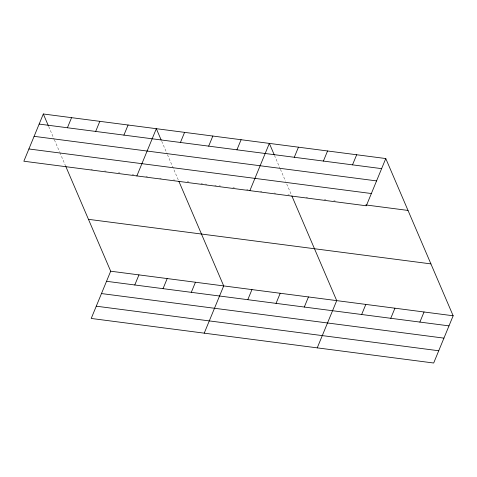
<?xml version="1.0" encoding="UTF-8"?>
<svg xmlns="http://www.w3.org/2000/svg" width="477" height="477" viewBox="0 0 477 477"><rect width="100%" height="100%" fill="white"/><g stroke="black" fill="none" stroke-linecap="round" stroke-linejoin="round"><path stroke-width="0.36" stroke-dasharray="2.38 1.79" d="M90.91 169.168L92.359 169.359M104.672 170.963L106.121 171.148M118.439 172.752L119.888 172.942M132.201 174.546L133.649 174.731M145.962 176.335L147.411 176.526M159.729 178.124L161.178 178.315M173.491 179.918L174.94 180.103M187.258 181.707L188.707 181.898M201.02 183.496L202.469 183.687M205.366 184.062L206.815 184.253M214.787 185.291L216.236 185.475M219.134 185.857L220.583 186.042M232.895 187.646L234.344 187.837M246.663 189.441L248.112 189.625M260.424 191.229L261.873 191.42M274.192 193.018L275.64 193.209M287.953 194.813L289.402 194.998M306.133 197.174L307.587 197.365M324.324 199.541L325.779 199.732M333.787 200.775L335.242 200.966M274.472 155.371L280.172 168.673M280.458 169.341L285.592 181.314M286.731 183.973L291.578 195.284M161.745 141.329L167.165 153.97M167.451 154.631L178.279 179.912M48.737 126.626L54.151 139.266M54.438 139.928L59.565 151.901M59.852 152.568L65.552 165.871"/><path stroke-width="0.72" d="M43.318 113.985L23.85 161.226L366.312 205.79L385.78 158.549L43.318 113.985L48.451 125.958M67.412 127.758L71.574 117.664M95.668 131.431L99.824 121.337M123.919 135.11L128.08 125.016M136.863 175.93L156.331 128.695L161.178 139.999M65.838 166.533L110.688 271.21L91.22 318.451L433.682 363.015L453.15 315.774L385.78 158.549M180.425 142.462L184.587 132.367M134.782 284.984L138.944 274.889M208.676 146.141L212.837 136.046M163.039 288.657L167.194 278.562M236.932 149.814L241.094 139.719M191.289 292.335L195.451 282.241M249.87 190.639L269.344 143.398L274.192 154.703M204.234 333.155L223.701 285.92L178.845 181.236M294.291 157.279L298.453 147.184M247.796 299.687L251.957 289.593M323.4 161.065L327.562 150.97M276.046 303.366L280.208 293.272M352.509 164.857L356.671 154.763M304.302 307.039L308.458 296.944M317.241 347.864L336.714 300.623L291.858 195.94M361.661 314.504L365.823 304.409M390.77 318.29L394.932 308.196M419.879 322.082L424.041 311.988M39.162 124.08L381.618 168.643M34.105 136.339L376.568 180.902M28.9 148.967L371.362 193.531M365.805 204.943L408.014 210.435M88.46 219.331L430.916 263.888M110.688 271.21L453.15 315.774M106.532 281.305L448.988 325.869M101.476 293.564L443.938 338.127M96.271 306.192L438.733 350.756"/></g></svg>
